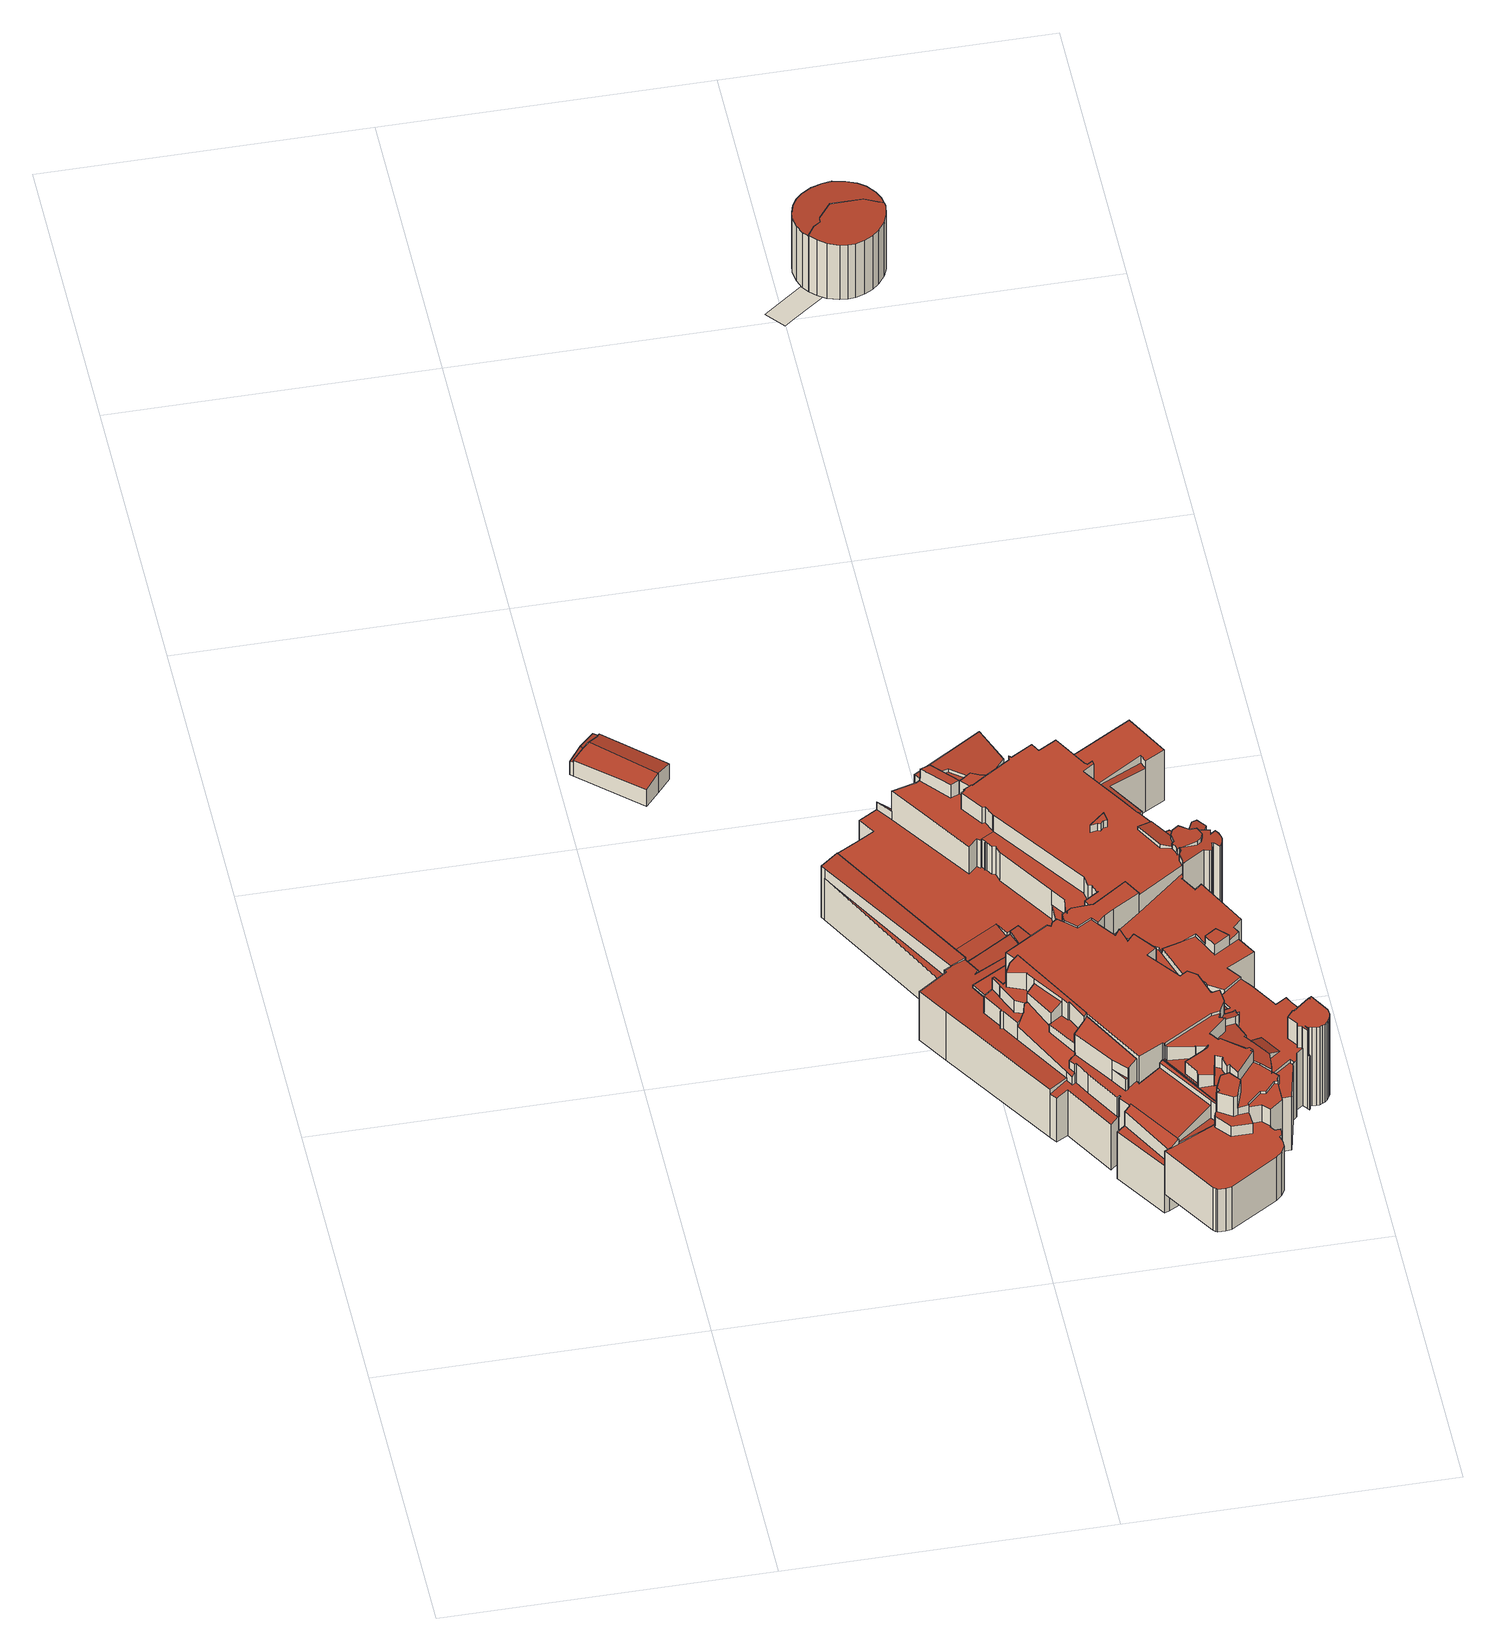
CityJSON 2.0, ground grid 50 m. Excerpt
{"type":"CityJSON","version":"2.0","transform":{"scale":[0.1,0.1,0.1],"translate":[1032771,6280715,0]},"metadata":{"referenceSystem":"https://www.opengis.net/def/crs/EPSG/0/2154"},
"CityObjects":{
"building1":{"type":"Building","attributes":{"altitude_sol":5.6,"altitude_sol_fixed":5.36,"code_commune_insee":"06004","code_departement_insee":"06","code_iris":"060040103","fictive_geom_cstr":false,"hauteur":3.8,"rf_force_lod11":false,"rf_h_ground":6.91,"rf_h_ground_":6.91,"rf_h_roof_50p":10.46,"rf_h_roof_70p":10.64,"rf_h_roof_max":10.98,"rf_h_roof_min":9.58,"rf_is_glass_roof_":false,"rf_nodata_frac_":0,"rf_nodata_r_":0.351,"rf_pc_select":"PREFERRED_AND_LATEST","rf_pc_year":2023,"rf_pt_density_":24.55,"rf_reconstruction_time":46,"rf_rmse_lod12":0.314,"rf_rmse_lod13":0.314,"rf_rmse_lod22":0.0597,"rf_roof_n_planes":4,"rf_roof_type":"slanted","rf_status":"reconstruction_succeeded","rf_volume_lod12":309.24,"rf_volume_lod13":309.24,"rf_volume_lod22":294.05,"s_geom_cstr":84},"children":["building1-1"]},
"building1-1":{"type":"BuildingPart","parents":["building1"],"geometry":[{"type":"Solid","lod":"2.2","boundaries":[[[[0,1,2,3,4,5,6,7,8]],[[9,8,7,10]],[[11,2,1,12,13]],[[14,0,8,9]],[[15,3,2,11]],[[16,5,4,17]],[[17,4,3,15]],[[10,7,6,18]],[[19,20,18,21]],[[21,18,6,5,16]],[[22,23,24,25]],[[25,24,20,19]],[[13,12,23,22]],[[12,1,0,14]],[[18,20,9,10]],[[17,25,19,21,16]],[[13,22,25,17,15,11]],[[12,14,9,20,24,23]]]],"semantics":{"surfaces":[{"type":"GroundSurface"},{"type":"WallSurface","on_footprint_edge":true},{"type":"WallSurface","on_footprint_edge":false},{"type":"RoofSurface","rf_azimuth":286.82,"rf_h_roof_50p":10.03,"rf_h_roof_70p":10.23,"rf_h_roof_max":10.64,"rf_h_roof_min":9.57,"rf_slope":24.84},{"type":"RoofSurface","rf_azimuth":224.47,"rf_h_roof_50p":10.5,"rf_h_roof_70p":10.69,"rf_h_roof_max":10.9,"rf_h_roof_min":10.16,"rf_slope":10.88},{"type":"RoofSurface","rf_azimuth":43.34,"rf_h_roof_50p":10.38,"rf_h_roof_70p":10.55,"rf_h_roof_max":10.9,"rf_h_roof_min":9.91,"rf_slope":14.8},{"type":"RoofSurface","rf_azimuth":353.33,"rf_h_roof_50p":9.95,"rf_h_roof_70p":10.06,"rf_h_roof_max":10.84,"rf_h_roof_min":9.63,"rf_slope":12.89}],"values":[[0,1,1,1,1,1,1,1,2,1,2,2,2,1,3,4,5,6]]}}]},
"building2":{"type":"Building","attributes":{"altitude_sol":1.7,"altitude_sol_fixed":6.87,"code_commune_insee":"06004","code_departement_insee":"06","code_iris":"060040103","fictive_geom_cstr":false,"hauteur":20.6,"rf_force_lod11":false,"rf_h_ground":1.49,"rf_h_ground_":1.49,"rf_h_roof_50p":12.08,"rf_h_roof_70p":15.23,"rf_h_roof_max":21.44,"rf_h_roof_min":8.23,"rf_is_glass_roof_":false,"rf_nodata_frac_":0.0938,"rf_nodata_r_":1.99,"rf_pc_select":"_HIGHEST_YET_INSUFFICIENT_COVERAGE","rf_pc_year":2023,"rf_pt_density_":25.15,"rf_reconstruction_time":428,"rf_rmse_lod12":3.32,"rf_rmse_lod13":0.922,"rf_rmse_lod22":0.328,"rf_roof_n_planes":26,"rf_roof_type":"slanted","rf_status":"reconstruction_succeeded","rf_volume_lod12":7355.57,"rf_volume_lod13":6685.01,"rf_volume_lod22":6455.85,"s_geom_cstr":531},"children":["building2-1"]},
"building2-1":{"type":"BuildingPart","parents":["building2"],"geometry":[{"type":"Solid","lod":"2.2","boundaries":[[[[26,27,28,29,30,31,32,33,34,35,36,37,38,39,40,41,42,43,44,45,46,47,48,49,50,51,52,53,54,55,56,57,58,59,60,61,62]],[[63,33,32,64]],[[65,49,48,66]],[[67,43,42,68]],[[69,38,37,70]],[[71,72,73,74,75,76]],[[77,78,79,80,81]],[[82,83,55,54,84]],[[85,58,57,86,87]],[[87,86,88,89]],[[90,27,26,91]],[[92,28,27,90]],[[93,94,95,96]],[[91,26,62,97]],[[98,92,97,99]],[[100,101,102,88]],[[103,104,101,100]],[[105,106,60,59,107]],[[108,52,51,109]],[[110,108,111,112]],[[113,114,115,116]],[[64,32,31,115]],[[117,29,28,92,98]],[[109,51,50,118,119]],[[120,121,79,78]],[[122,123,124,125]],[[126,39,38,69]],[[127,128,94,93]],[[107,59,58,85]],[[129,130,40,39,126]],[[131,132,130,129]],[[66,48,47,133]],[[134,46,45,135]],[[135,45,44,136]],[[137,138,139,136,140]],[[141,41,40,130]],[[140,136,44,43,67]],[[142,143,144,145]],[[146,147,143,142]],[[89,88,102,106,105]],[[104,61,60,106]],[[148,149,150,151]],[[149,152,153,154]],[[86,57,56,155]],[[99,97,62,61,104,103]],[[156,131,138,137]],[[157,158,84,159]],[[160,161,162,163]],[[125,124,164,161,160]],[[165,166,164,124]],[[167,168,169,166,165]],[[170,134,147,146]],[[133,47,46,134,170]],[[171,172,173]],[[172,30,29,117]],[[123,174,175,168,167]],[[176,177,178,179]],[[166,169,177,176]],[[154,153,180,181]],[[182,183,184,185]],[[151,150,183,182]],[[186,187,174,123,122]],[[68,42,41,141,188]],[[188,141,132,131,156]],[[145,144,139,138]],[[121,36,35,189]],[[158,190,179,191]],[[191,179,178,72,71]],[[81,80,192,193]],[[194,195,193,196]],[[196,193,192,197,198]],[[75,74,199,200]],[[198,197,128,127]],[[201,202,78,77]],[[163,162,190,158,157]],[[112,111,203,204]],[[204,203,187,186]],[[96,95,114,113]],[[200,199,205,206]],[[76,75,206,207]],[[70,37,36,121,120]],[[208,209,195,194]],[[73,72,210]],[[209,208,210]],[[116,115,31,30,172,171]],[[207,206,205,211,212]],[[212,211,83,82]],[[155,56,55,83]],[[213,53,52,108,110]],[[118,50,49,65]],[[119,118,152,149,148]],[[214,215,216]],[[217,201,216]],[[181,180,218,219]],[[219,218,220,221]],[[221,220,202,201,217]],[[185,184,222,223,224]],[[223,222,215,214]],[[168,175,225,226]],[[224,223,225]],[[189,35,34,227]],[[227,34,33,63]],[[159,84,54,53,213]],[[97,92,90,91]],[[89,105,107,85,87]],[[104,106,102,101]],[[172,117,98,99,103,100,173]],[[123,167,165,124]],[[188,156,137,140,67,68]],[[132,141,130]],[[139,144,143,147,134,135,136]],[[190,162,161,164,166,176,179]],[[206,75,200]],[[212,82,84,158,191,71,76,207]],[[155,83,211,205,199,74,73,210,208,194,196,198,127,93,96,113,116,171,173,100,88,86]],[[202,220,218,180,153,152,118,65,66,133,170,146,142,145,138,131,129,126,69,70,120,78]],[[215,222,184,183,150,149,154,181,219,221,217,216]],[[224,225,175,174,187,203,111,108,109,119,148,151,182,185]],[[226,225,223,214,216,201,77,81,193,195,209,210,72,178,177,169,168]],[[227,63,64,115,114,95,94,128,197,192,80,79,121,189]],[[159,213,110,112,204,186,122,125,160,163,157]]]],"semantics":{"surfaces":[{"type":"GroundSurface"},{"type":"WallSurface","on_footprint_edge":true},{"type":"WallSurface","on_footprint_edge":false},{"type":"RoofSurface","rf_azimuth":239.12,"rf_h_roof_50p":11.13,"rf_h_roof_70p":11.21,"rf_h_roof_max":14.24,"rf_h_roof_min":10.92,"rf_slope":14.43},{"type":"RoofSurface","rf_azimuth":238.29,"rf_h_roof_50p":17.49,"rf_h_roof_70p":17.55,"rf_h_roof_max":17.66,"rf_h_roof_min":17.33,"rf_slope":21.58},{"type":"RoofSurface","rf_azimuth":347.17,"rf_h_roof_50p":14.02,"rf_h_roof_70p":15.18,"rf_h_roof_max":17.51,"rf_h_roof_min":13.94,"rf_slope":2.6},{"type":"RoofSurface","rf_azimuth":237.57,"rf_h_roof_50p":14.5,"rf_h_roof_70p":14.74,"rf_h_roof_max":15.12,"rf_h_roof_min":13.71,"rf_slope":33.93},{"type":"RoofSurface","rf_azimuth":240.07,"rf_h_roof_50p":19.8,"rf_h_roof_70p":19.97,"rf_h_roof_max":21.01,"rf_h_roof_min":19.29,"rf_slope":22.12},{"type":"RoofSurface","rf_azimuth":236.81,"rf_h_roof_50p":11.96,"rf_h_roof_70p":12.04,"rf_h_roof_max":12.24,"rf_h_roof_min":11.73,"rf_slope":6.78},{"type":"RoofSurface","rf_azimuth":214.71,"rf_h_roof_50p":9.49,"rf_h_roof_70p":11.77,"rf_h_roof_max":11.86,"rf_h_roof_min":8.77,"rf_slope":5.55},{"type":"RoofSurface","rf_azimuth":299.73,"rf_h_roof_50p":11.48,"rf_h_roof_70p":11.54,"rf_h_roof_max":12.12,"rf_h_roof_min":11.26,"rf_slope":3.76},{"type":"RoofSurface","rf_azimuth":235.38,"rf_h_roof_50p":17.45,"rf_h_roof_70p":17.47,"rf_h_roof_max":21.02,"rf_h_roof_min":17.41,"rf_slope":1.67},{"type":"RoofSurface","rf_azimuth":235.37,"rf_h_roof_50p":17.41,"rf_h_roof_70p":19.36,"rf_h_roof_max":19.49,"rf_h_roof_min":17.4,"rf_slope":1.67},{"type":"RoofSurface","rf_azimuth":237.19,"rf_h_roof_50p":19.78,"rf_h_roof_70p":20.02,"rf_h_roof_max":20.87,"rf_h_roof_min":19.14,"rf_slope":22.76},{"type":"RoofSurface","rf_azimuth":237.81,"rf_h_roof_50p":15.55,"rf_h_roof_70p":15.93,"rf_h_roof_max":19.96,"rf_h_roof_min":14.82,"rf_slope":11.66},{"type":"RoofSurface","rf_azimuth":234.73,"rf_h_roof_50p":11.43,"rf_h_roof_70p":11.58,"rf_h_roof_max":15.25,"rf_h_roof_min":11.25,"rf_slope":2.6},{"type":"RoofSurface","rf_azimuth":237.81,"rf_h_roof_50p":15.01,"rf_h_roof_70p":15.11,"rf_h_roof_max":17.45,"rf_h_roof_min":14.82,"rf_slope":11.66},{"type":"RoofSurface","rf_azimuth":235.38,"rf_h_roof_50p":17.46,"rf_h_roof_70p":17.47,"rf_h_roof_max":20.98,"rf_h_roof_min":17.42,"rf_slope":1.67},{"type":"RoofSurface","rf_azimuth":234.57,"rf_h_roof_50p":15.05,"rf_h_roof_70p":15.99,"rf_h_roof_max":19.44,"rf_h_roof_min":12.59,"rf_slope":60.75},{"type":"RoofSurface","rf_azimuth":235.8,"rf_h_roof_50p":10.84,"rf_h_roof_70p":10.94,"rf_h_roof_max":14.95,"rf_h_roof_min":10.35,"rf_slope":11.85},{"type":"RoofSurface","rf_azimuth":237.18,"rf_h_roof_50p":21.08,"rf_h_roof_70p":21.19,"rf_h_roof_max":21.5,"rf_h_roof_min":20.52,"rf_slope":21.55}],"values":[[0,1,1,1,1,2,2,1,1,2,1,1,2,1,2,2,2,1,1,2,2,1,1,1,2,2,1,2,1,1,2,1,1,1,2,1,1,2,2,2,1,2,2,1,1,2,2,2,2,2,2,2,1,2,1,2,2,2,2,2,2,2,1,2,2,1,2,2,2,2,2,2,2,2,2,2,2,2,2,2,1,2,2,2,1,2,2,1,1,1,2,2,2,2,2,2,2,2,2,2,1,1,1,3,4,5,6,7,8,9,10,11,12,13,14,15,16,17,18,19,20]]}}]},
"building3":{"type":"Building","attributes":{"altitude_sol":2.4,"altitude_sol_fixed":8.88,"code_commune_insee":"06004","code_departement_insee":"06","code_iris":"060040103","fictive_geom_cstr":false,"hauteur":15,"rf_force_lod11":false,"rf_h_ground":5.4,"rf_h_ground_":5.4,"rf_h_roof_50p":18.12,"rf_h_roof_70p":21,"rf_h_roof_max":23.14,"rf_h_roof_min":11.31,"rf_is_glass_roof_":false,"rf_nodata_frac_":0.104,"rf_nodata_r_":4.03,"rf_pc_select":"_HIGHEST_YET_INSUFFICIENT_COVERAGE","rf_pc_year":2023,"rf_pt_density_":24.42,"rf_reconstruction_time":1909,"rf_rmse_lod12":4.82,"rf_rmse_lod13":1.01,"rf_rmse_lod22":0.241,"rf_roof_n_planes":109,"rf_roof_type":"slanted","rf_status":"reconstruction_succeeded","rf_volume_lod12":41442.85,"rf_volume_lod13":33559.88,"rf_volume_lod22":32642.73,"s_geom_cstr":2740},"children":["building3-1"]},
"building3-1":{"type":"BuildingPart","parents":["building3"],"geometry":[{"type":"Solid","lod":"2.2","boundaries":[[[[228,229,230,231,232,233,234,235,236,237,238,239,240,241,242,243,244,245,246,247,248,249,250,251,252,253,254,255,256,257,258,259,260,261,262,263,264,265,266,267,268,269,270,271,272,273,274,275,276,277,278,279,280,281,282,283,284,285,286,287,288,289,290,291,292,293,294,295,296,297,298,299,300,301,302,303,304,305,306,307,308,309,310,311,312,313,314,315,316,317,318,319,320,321,322,323,324,325,326,327,328,329,330,331,332,333,334,335,336,337,338,339,340,341,342,343]],[[344,338,337,345]],[[346,328,327,347]],[[348,319,318,349]],[[349,318,317,350]],[[351,316,315,352]],[[350,317,316,351]],[[352,315,314,353]],[[354,313,312,355]],[[353,314,313,354]],[[356,321,320,357,358]],[[358,357,359,360,361]],[[355,312,311,362]],[[363,364,365,366,367]],[[368,303,302,369,370]],[[369,302,301,371]],[[372,289,288,373]],[[374,290,289,372]],[[373,288,287,375]],[[375,287,286,376]],[[376,286,285,377]],[[377,285,284,378]],[[378,284,283,379]],[[379,283,282,380]],[[380,282,281,381]],[[381,281,280,382]],[[383,279,278,384]],[[385,386,387,388]],[[389,390,391,392]],[[393,270,269,394]],[[384,278,277,395,396]],[[397,276,275,398]],[[398,275,274,399]],[[399,274,273,400]],[[401,402,403,404]],[[405,267,266,406]],[[407,408,409,410]],[[406,266,265,411]],[[412,250,249,413]],[[414,252,251,415]],[[416,417,263,262,418]],[[418,262,261,419]],[[382,280,279,383]],[[420,256,255,421]],[[422,253,252,414]],[[423,257,256,420]],[[415,251,250,412,424]],[[424,412,425,426]],[[421,255,254,427]],[[428,258,257,423]],[[429,259,258,428]],[[427,254,253,422]],[[430,431,432,433,434]],[[434,433,435,436]],[[437,248,247,438,439]],[[439,438,440,441]],[[442,264,263,417]],[[443,444,445,417,416]],[[446,447,448,449,450]],[[451,413,249,248,437]],[[452,453,240,239,454]],[[454,239,238,455]],[[449,448,456,457]],[[457,456,458,459]],[[455,238,237,460]],[[461,462,463,464,465]],[[466,467,462,461]],[[464,463,468]],[[467,469,468]],[[470,342,341,471]],[[472,343,342,470,473]],[[474,475,231,230,476]],[[477,339,338,344]],[[471,341,340,478]],[[478,340,339,477]],[[473,470,479,480]],[[481,482,483,484]],[[485,486,487,488]],[[489,490,486,485]],[[491,326,325,492,493]],[[347,327,326,491]],[[494,495,496,497,498]],[[499,500,495,494]],[[501,502,503,504]],[[438,247,246,505]],[[411,265,264,442]],[[506,507,331,330,508]],[[508,330,329,509]],[[510,332,331,507]],[[511,512,513,514]],[[515,516,517,518]],[[519,520,521,522]],[[522,521,523,524]],[[345,337,336,525]],[[526,527,528]],[[527,526,335,334,529]],[[530,531,532,533,534]],[[505,246,245,535]],[[536,537,538,539]],[[540,541,542]],[[537,543,542]],[[544,545,546,547]],[[547,546,548,549]],[[550,499,551,552]],[[541,243,242,553]],[[554,555,556,557]],[[558,557,556,559,560]],[[529,334,333,561]],[[562,563,543,537,536]],[[553,242,241,564]],[[361,360,364,363]],[[565,566,567,568]],[[569,570,571,572]],[[573,574,575,576]],[[577,578,579,580]],[[580,579,581,582]],[[583,577,584,585]],[[400,273,272,584]],[[585,584,272,271,586]],[[587,588,589,590,591]],[[450,449,592,593]],[[594,595,596,597]],[[598,599,600,601]],[[366,365,602,603,604]],[[605,228,343,472]],[[535,245,244,606]],[[607,608,453,452]],[[564,241,240,453]],[[525,336,335,526]],[[609,610,608,607]],[[611,509,329,328,346]],[[612,613,509,611]],[[613,614,507,506]],[[615,616,500,499,550]],[[617,618,619,620]],[[621,622,623,624,625]],[[625,624,626,627]],[[628,629,630,631]],[[632,633,634,635]],[[518,517,636,614,613,612]],[[637,638,633,632]],[[392,391,639,640]],[[640,639,641,642,643]],[[644,645,646,647]],[[436,435,648,616,615]],[[441,440,648,435]],[[426,425,649,650]],[[650,649,651,652,653]],[[654,655,656,657]],[[367,366,658,659]],[[660,307,306,661]],[[603,602,662,663,664]],[[604,603,665,666]],[[667,668,669,670]],[[668,671,672,673]],[[666,665,674,675]],[[568,567,662,602]],[[676,677,678,679,680]],[[404,403,681,682,683]],[[684,685,686,687]],[[687,686,688,689]],[[690,691,692,693]],[[675,674,691,690]],[[694,695,304,303,368]],[[664,663,695,694]],[[696,697,698,699,700,701]],[[702,703,698,697]],[[635,634,703,702]],[[682,681,697,696]],[[704,705,402,401]],[[706,707,705,704]],[[708,709,710,711]],[[712,711,710,713,714]],[[715,233,232,716]],[[717,234,233,715,718]],[[357,320,319,348]],[[719,720,721,722]],[[723,724,623,622]],[[725,726,622,621]],[[593,592,726,725]],[[727,728,729,730]],[[730,729,731,732]],[[388,387,733,734]],[[734,733,735,736]],[[737,738,739,740]],[[396,395,738,737]],[[395,277,276,397]],[[740,739,386,385]],[[741,309,308,742]],[[743,310,309,741]],[[362,311,310,743]],[[742,308,307,660]],[[586,271,270,393]],[[744,268,267,405]],[[745,394,269,268,744]],[[680,679,746,747,748]],[[749,750,751,752]],[[752,751,753,754]],[[484,483,755,756]],[[390,757,758,759]],[[493,492,757,390,389]],[[760,761,599,598]],[[762,763,764,765,766]],[[767,768,769,770]],[[770,769,771,772]],[[700,699,636,517]],[[773,774,444,443]],[[504,503,775,776]],[[777,778,709,708]],[[779,780,781,778,777]],[[782,783,555,554]],[[784,785,783,782]],[[786,787,788,789]],[[790,791,711,712]],[[792,793,791,790]],[[794,795,796,797]],[[798,799,689,800]],[[801,460,237,236,802]],[[797,796,803]],[[756,755,490,489]],[[631,630,804,805]],[[805,804,408,407]],[[806,807,808,809]],[[810,784,811,812]],[[813,814,815,816]],[[465,464,817,818]],[[819,820,574,573]],[[498,497,820,819]],[[552,551,821,822]],[[823,824,595,594]],[[597,596,578,577,583]],[[582,581,825,826]],[[606,244,243,541,540]],[[827,828,829,685,684]],[[693,692,828,827]],[[370,369,829,828]],[[830,831,832,833]],[[534,533,824,823]],[[833,832,469,467,466]],[[476,230,229,834,835]],[[673,672,836,837]],[[838,839,837,840]],[[736,735,841,842]],[[843,294,293,844]],[[371,301,300,845]],[[846,847,848,849]],[[850,851,847,846]],[[852,850,853,854]],[[849,848,638,637]],[[855,480,479,482,481]],[[488,487,750,749]],[[856,857,720,719]],[[858,859,857,856,860]],[[716,232,231,475]],[[861,862,475,474]],[[863,576,575,864,865]],[[865,864,655,654]],[[822,821,576,863]],[[657,656,866,867]],[[868,869,774,773]],[[870,871,872]],[[867,873,872]],[[873,867,866,869,868]],[[874,875,480,855]],[[492,325,324,876]],[[661,306,305,877]],[[877,305,304,695]],[[878,845,300,299,879]],[[766,765,880,881]],[[882,883,884,885]],[[886,887,883,882]],[[881,880,888,889]],[[889,888,887,886]],[[754,753,890,891]],[[892,844,293,292,893]],[[891,890,851,850,852]],[[893,292,291,894]],[[683,682,793,792]],[[722,721,862,861]],[[795,895,896,897]],[[747,746,394,745]],[[898,899,678,677]],[[900,901,677,676]],[[646,645,902]],[[903,904,845,878]],[[879,299,298,905]],[[906,296,295,907]],[[907,295,294,843]],[[894,291,290,374]],[[908,909,876,910]],[[670,669,909,908]],[[910,876,324,323,911,912]],[[913,914,915]],[[914,913,916]],[[840,837,836,916]],[[885,884,917,918]],[[919,920,814,813]],[[920,921,799,798]],[[918,917,921,920,919]],[[922,923,570,569]],[[459,458,923,922]],[[924,925,610,609,926]],[[539,538,925,924]],[[800,689,688,895,795,794]],[[816,815,807,806]],[[897,896,904,903]],[[927,928,297,296,906,929]],[[929,906,844,892]],[[930,931,932,933]],[[905,298,297,928]],[[934,935,936,512,511]],[[778,781,937]],[[512,936,937]],[[549,548,938,939,940]],[[789,788,940,941]],[[514,513,532,531]],[[531,530,942]],[[899,898,942]],[[776,775,520,519]],[[943,944,945,946]],[[732,731,947,948]],[[948,947,949,950]],[[645,644,951,952]],[[952,951,953,954]],[[955,956,957,728,727]],[[954,953,957,956]],[[620,619,566,565]],[[561,333,332,510]],[[360,359,618,617]],[[911,323,322,958]],[[912,911,763,762]],[[601,600,958,959]],[[959,958,322,321,356]],[[599,960,961]],[[961,960,962,963]],[[963,962,764,763]],[[964,235,234,717]],[[802,236,235,964]],[[718,715,447,446]],[[926,609,965,966]],[[966,965,967,968]],[[969,970,787,786]],[[970,971,445,444]],[[968,967,460,801]],[[871,870,972,973]],[[652,651,413,451]],[[973,972,974,975]],[[560,559,707,706]],[[941,940,939,557,558]],[[976,977,780,779]],[[978,979,980,981]],[[981,980,545,544]],[[653,652,432,431]],[[975,974,431,430]],[[419,261,260,982]],[[982,260,259,429]],[[714,713,935,934,983]],[[983,934,971,970,969]],[[410,409,979,978]],[[812,811,938,548]],[[984,826,825,831,830]],[[985,986,826,984]],[[641,987,956,955]],[[988,989,977,976]],[[834,229,228,605]],[[835,834,990,991,992]],[[991,990,875,874]],[[860,856,588,587]],[[992,991,589,588]],[[858,859,724,723]],[[627,626,993,994]],[[994,993,629,628]],[[772,771,995,996]],[[996,995,997,998]],[[998,997,999,1000]],[[748,747,901,900]],[[950,949,944,943]],[[1000,999,987,641,639]],[[643,642,946,1001]],[[1001,946,945,1002,1003]],[[1003,1002,986,985]],[[659,658,761,760]],[[572,571,859,858]],[[591,590,859,858]],[[915,1004,671,668,667]],[[1005,1006,502,501]],[[524,523,1006,1005]],[[809,808,768,767]],[[759,758,839,838]],[[1007,1008,563,562]],[[1009,1010,1008,1007]],[[497,496,1010,1009]],[[818,817,989,988]],[[842,841,931,930]],[[933,932,928,927]],[[701,700,516,515]],[[1011,1012,785,784,810]],[[854,853,1012,1011]],[[467,468,463,462]],[[613,506,508,509]],[[370,828,692,691,674,665,603,664,694,368]],[[576,821,551,499,494,498,819,573]],[[360,617,620,565,568,602,365,364]],[[646,902,797,803,647]],[[925,538,537,542,541,553,564,453,608,610]],[[904,896,895,688,686,685,829,369,371,845]],[[844,906,907,843]],[[899,942,530,534,823,594,597,583,585,586,393,394,746,679,678]],[[345,528,527,529,561,510,507,614,636,699,698,703,634,633,638,848,847,851,890,753,751,750,487,486,490,755,483,482,479,470,471,478,477,344]],[[618,359,357,348,349,350,351,352,353,354,355,362,743,741,742,660,661,877,695,663,662,567,566,619]],[[671,1004,915,914,916,836,672]],[[761,658,366,604,666,675,690,693,827,684,687,689,799,921,917,884,883,887,888,880,765,764,962,960,599]],[[963,763,911,958,600,599,961]],[[528,345,525,526]],[[460,967,965,609,607,452,454,455]],[[413,651,649,425,412]],[[935,713,710,709,778,937,936]],[[432,652,451,437,439,441,435,433]],[[975,430,434,436,615,550,552,822,863,865,654,657,867,872,871,973]],[[982,429,428,423,420,421,427,422,414,415,424,426,650,653,431,974,972,870,872,873,868,773,443,416,418,419]],[[748,900,676,680]],[[983,969,786,789,941,558,560,706,704,401,404,683,792,790,712,714]],[[854,1011,810,812,548,546,545,980,979,409,408,1013,489,485,488,749,752,754,891,852]],[[938,811,784,782,554,557,939]],[[946,642,641,955,727,730,732,948,950,943]],[[875,990,834,605,472,473,480]],[[992,588,856,719,722,861,474,476,835]],[[1010,496,495,500,616,648,440,438,505,535,606,540,542,543,563,1008]],[[859,571,570,923,458,456,448,447,715,716,475,862,721,720,857]],[[859,590,589,991,874,855,481,484,756,489,1013,408,804,630,629,993,626,624,623,724]],[[901,747,745,744,405,406,411,442,417,445,971,934,511,514,531,942,898,677]],[[516,700,517]],[[928,932,931,841,735,733,387,386,739,738,395,397,398,399,400,584,577,580,582,826,986,1002,945,944,949,947,731,729,728,957,953,951,644,647,803,796,795,897,903,878,879,905]],[[659,760,598,601,959,356,358,361,363,367]],[[572,858,723,622,726,592,449,457,459,922,569]],[[591,858,860,587]],[[759,838,840,916,913,915,667,670,908,910,912,762,766,881,889,886,882,885,918,919,813,816,806,809,767,770,772,996,998,1000,639,391,390]],[[524,1005,501,504,776,519,522]],[[768,808,807,815,814,920,798,800,794,797,902,645,952,954,956,987,999,997,995,771,769]],[[839,758,757,492,876,909,669,668,673,837]],[[497,1009,1007,562,536,539,924,926,966,968,801,802,964,717,718,446,450,593,725,621,625,627,994,628,631,805,407,410,978,981,544,547,549,940,788,787,970,444,774,869,866,656,655,864,575,574,820],[1006,523,521,520,775,503,502]],[[989,817,464,468,469,832,831,825,581,579,578,596,595,824,533,532,513,512,937,781,780,977]],[[933,927,929,892,893,894,374,372,373,375,376,377,378,379,380,381,382,383,384,396,737,740,385,388,734,736,842,930]],[[701,515,518,612,611,346,347,491,493,389,392,640,643,1001,1003,985,984,830,833,466,461,465,818,988,976,779,777,708,711,791,793,682,696]],[[1012,853,850,846,849,637,632,635,702,697,681,403,402,705,707,559,556,555,783,785]]]],"semantics":{"surfaces":[{"type":"GroundSurface"},{"type":"WallSurface","on_footprint_edge":true},{"type":"WallSurface","on_footprint_edge":false},{"type":"RoofSurface","rf_azimuth":327.8,"rf_h_roof_50p":18.53,"rf_h_roof_70p":21.05,"rf_h_roof_max":21.05,"rf_h_roof_min":16.42,"rf_slope":31.46},{"type":"RoofSurface","rf_azimuth":295.4,"rf_h_roof_50p":15.01,"rf_h_roof_70p":15.02,"rf_h_roof_max":21.02,"rf_h_roof_min":15,"rf_slope":0.55},{"type":"RoofSurface","rf_azimuth":145.49,"rf_h_roof_50p":17.48,"rf_h_roof_70p":17.5,"rf_h_roof_max":17.94,"rf_h_roof_min":17.4,"rf_slope":2.17},{"type":"RoofSurface","rf_azimuth":57.44,"rf_h_roof_50p":21.48,"rf_h_roof_70p":21.59,"rf_h_roof_max":22.14,"rf_h_roof_min":21.13,"rf_slope":11.27},{"type":"RoofSurface","rf_azimuth":182.66,"rf_h_roof_50p":16.34,"rf_h_roof_70p":16.36,"rf_h_roof_max":20.34,"rf_h_roof_min":16.2,"rf_slope":8.13},{"type":"RoofSurface","rf_azimuth":56.84,"rf_h_roof_50p":17.28,"rf_h_roof_70p":17.51,"rf_h_roof_max":17.97,"rf_h_roof_min":16.77,"rf_slope":27.93},{"type":"RoofSurface","rf_azimuth":61.15,"rf_h_roof_50p":15.3,"rf_h_roof_70p":15.46,"rf_h_roof_max":21.06,"rf_h_roof_min":14.11,"rf_slope":7.63},{"type":"RoofSurface","rf_azimuth":98.8,"rf_h_roof_50p":16.21,"rf_h_roof_70p":16.24,"rf_h_roof_max":18.2,"rf_h_roof_min":16.16,"rf_slope":2.16},{"type":"RoofSurface","rf_azimuth":98.8,"rf_h_roof_50p":16.07,"rf_h_roof_70p":16.08,"rf_h_roof_max":16.08,"rf_h_roof_min":16.07,"rf_slope":2.16},{"type":"RoofSurface","rf_azimuth":61.54,"rf_h_roof_50p":17.09,"rf_h_roof_70p":17.15,"rf_h_roof_max":19.01,"rf_h_roof_min":16.79,"rf_slope":2.39},{"type":"RoofSurface","rf_azimuth":264.82,"rf_h_roof_50p":12.07,"rf_h_roof_70p":12.08,"rf_h_roof_max":21.03,"rf_h_roof_min":12.06,"rf_slope":0.0464},{"type":"RoofSurface","rf_azimuth":240.94,"rf_h_roof_50p":14.06,"rf_h_roof_70p":14.08,"rf_h_roof_max":17.44,"rf_h_roof_min":14.01,"rf_slope":0.441},{"type":"RoofSurface","rf_azimuth":237.02,"rf_h_roof_50p":19.56,"rf_h_roof_70p":19.56,"rf_h_roof_max":20.38,"rf_h_roof_min":18.22,"rf_slope":62.74},{"type":"RoofSurface","rf_azimuth":257.67,"rf_h_roof_50p":17.92,"rf_h_roof_70p":17.94,"rf_h_roof_max":20.42,"rf_h_roof_min":17.86,"rf_slope":0.651},{"type":"RoofSurface","rf_azimuth":230.5,"rf_h_roof_50p":17.76,"rf_h_roof_70p":17.84,"rf_h_roof_max":20.43,"rf_h_roof_min":17.51,"rf_slope":10.94},{"type":"RoofSurface","rf_azimuth":149.5,"rf_h_roof_50p":11.78,"rf_h_roof_70p":11.95,"rf_h_roof_max":12.18,"rf_h_roof_min":11.35,"rf_slope":17.9},{"type":"RoofSurface","rf_azimuth":141.68,"rf_h_roof_50p":15.72,"rf_h_roof_70p":15.77,"rf_h_roof_max":21.05,"rf_h_roof_min":15.56,"rf_slope":1.77},{"type":"RoofSurface","rf_azimuth":264.8,"rf_h_roof_50p":12.1,"rf_h_roof_70p":22.38,"rf_h_roof_max":22.41,"rf_h_roof_min":12.1,"rf_slope":0.0485},{"type":"RoofSurface","rf_azimuth":54.48,"rf_h_roof_50p":17.62,"rf_h_roof_70p":18.45,"rf_h_roof_max":21.37,"rf_h_roof_min":15.52,"rf_slope":47.61},{"type":"RoofSurface","rf_azimuth":25.18,"rf_h_roof_50p":22,"rf_h_roof_70p":22.07,"rf_h_roof_max":22.97,"rf_h_roof_min":21.79,"rf_slope":8.92},{"type":"RoofSurface","rf_azimuth":283.57,"rf_h_roof_50p":22.48,"rf_h_roof_70p":22.71,"rf_h_roof_max":23.16,"rf_h_roof_min":22.03,"rf_slope":13.22},{"type":"RoofSurface","rf_azimuth":144.25,"rf_h_roof_50p":22.31,"rf_h_roof_70p":22.35,"rf_h_roof_max":23.16,"rf_h_roof_min":22.12,"rf_slope":5.38},{"type":"RoofSurface","rf_azimuth":346.15,"rf_h_roof_50p":18.99,"rf_h_roof_70p":18.99,"rf_h_roof_max":19.01,"rf_h_roof_min":18.96,"rf_slope":0.933},{"type":"RoofSurface","rf_azimuth":238,"rf_h_roof_50p":21.37,"rf_h_roof_70p":21.38,"rf_h_roof_max":21.41,"rf_h_roof_min":21.33,"rf_slope":0.411},{"type":"RoofSurface","rf_azimuth":257.67,"rf_h_roof_50p":17.8,"rf_h_roof_70p":17.81,"rf_h_roof_max":21.04,"rf_h_roof_min":17.74,"rf_slope":0.651},{"type":"RoofSurface","rf_azimuth":294.8,"rf_h_roof_50p":16.6,"rf_h_roof_70p":16.68,"rf_h_roof_max":21.04,"rf_h_roof_min":16.49,"rf_slope":4.91},{"type":"RoofSurface","rf_azimuth":340.58,"rf_h_roof_50p":18.71,"rf_h_roof_70p":18.76,"rf_h_roof_max":21.06,"rf_h_roof_min":18.51,"rf_slope":14.84},{"type":"RoofSurface","rf_azimuth":55.25,"rf_h_roof_50p":11.09,"rf_h_roof_70p":12.16,"rf_h_roof_max":18.55,"rf_h_roof_min":8.59,"rf_slope":49.59},{"type":"RoofSurface","rf_azimuth":210.41,"rf_h_roof_50p":18.89,"rf_h_roof_70p":18.99,"rf_h_roof_max":20.55,"rf_h_roof_min":18.55,"rf_slope":3.57},{"type":"RoofSurface","rf_azimuth":312.01,"rf_h_roof_50p":15.55,"rf_h_roof_70p":15.62,"rf_h_roof_max":22.6,"rf_h_roof_min":15.32,"rf_slope":1.99},{"type":"RoofSurface","rf_azimuth":214.94,"rf_h_roof_50p":18.1,"rf_h_roof_70p":18.27,"rf_h_roof_max":21.04,"rf_h_roof_min":17.98,"rf_slope":2.18},{"type":"RoofSurface","rf_azimuth":214.94,"rf_h_roof_50p":17.81,"rf_h_roof_70p":17.87,"rf_h_roof_max":21.03,"rf_h_roof_min":17.63,"rf_slope":2.18},{"type":"RoofSurface","rf_azimuth":221.4,"rf_h_roof_50p":18.06,"rf_h_roof_70p":18.53,"rf_h_roof_max":21.41,"rf_h_roof_min":16.39,"rf_slope":13.74},{"type":"RoofSurface","rf_azimuth":295.39,"rf_h_roof_50p":21.03,"rf_h_roof_70p":21.03,"rf_h_roof_max":21.03,"rf_h_roof_min":21.03,"rf_slope":0.55},{"type":"RoofSurface","rf_azimuth":322.81,"rf_h_roof_50p":16.74,"rf_h_roof_70p":16.78,"rf_h_roof_max":21.08,"rf_h_roof_min":16.63,"rf_slope":0.72},{"type":"RoofSurface","rf_azimuth":145.99,"rf_h_roof_50p":20.36,"rf_h_roof_70p":20.38,"rf_h_roof_max":20.43,"rf_h_roof_min":20.29,"rf_slope":1.73},{"type":"RoofSurface","rf_azimuth":225.2,"rf_h_roof_50p":20.63,"rf_h_roof_70p":20.64,"rf_h_roof_max":21.03,"rf_h_roof_min":20.58,"rf_slope":2.08},{"type":"RoofSurface","rf_azimuth":225.2,"rf_h_roof_50p":20.56,"rf_h_roof_70p":20.56,"rf_h_roof_max":20.59,"rf_h_roof_min":20.52,"rf_slope":2.08},{"type":"RoofSurface","rf_azimuth":147.5,"rf_h_roof_50p":20.29,"rf_h_roof_70p":20.42,"rf_h_roof_max":21.06,"rf_h_roof_min":20.05,"rf_slope":2.53},{"type":"RoofSurface","rf_azimuth":314.62,"rf_h_roof_50p":22.36,"rf_h_roof_70p":22.38,"rf_h_roof_max":22.39,"rf_h_roof_min":22.35,"rf_slope":1.85},{"type":"RoofSurface","rf_azimuth":17.34,"rf_h_roof_50p":17.92,"rf_h_roof_70p":18.02,"rf_h_roof_max":20.49,"rf_h_roof_min":17.52,"rf_slope":4.6},{"type":"RoofSurface","rf_azimuth":247.96,"rf_h_roof_50p":17.94,"rf_h_roof_70p":18,"rf_h_roof_max":20.41,"rf_h_roof_min":17.81,"rf_slope":4},{"type":"RoofSurface","rf_azimuth":263.14,"rf_h_roof_50p":21.05,"rf_h_roof_70p":21.05,"rf_h_roof_max":22.39,"rf_h_roof_min":21.02,"rf_slope":0.0862},{"type":"RoofSurface","rf_azimuth":46.89,"rf_h_roof_50p":16.17,"rf_h_roof_70p":16.2,"rf_h_roof_max":21.06,"rf_h_roof_min":16.05,"rf_slope":1.78},{"type":"RoofSurface","rf_azimuth":263.15,"rf_h_roof_50p":21.07,"rf_h_roof_70p":21.08,"rf_h_roof_max":21.08,"rf_h_roof_min":21.07,"rf_slope":0.0862},{"type":"RoofSurface","rf_azimuth":263.15,"rf_h_roof_50p":21.04,"rf_h_roof_70p":21.04,"rf_h_roof_max":21.35,"rf_h_roof_min":21.02,"rf_slope":0.0862},{"type":"RoofSurface","rf_azimuth":295.4,"rf_h_roof_50p":15.07,"rf_h_roof_70p":15.07,"rf_h_roof_max":21.34,"rf_h_roof_min":15.04,"rf_slope":0.55}],"values":[[0,1,1,1,1,1,1,1,1,1,1,2,1,2,1,1,1,1,1,1,1,1,1,1,1,1,1,2,2,1,1,1,1,1,2,1,2,1,1,1,1,1,1,1,1,1,1,2,1,1,1,1,2,2,1,2,1,2,2,1,1,1,2,2,1,2,2,2,2,1,1,1,1,1,1,2,2,2,2,1,1,2,2,2,1,1,1,1,1,2,2,2,2,1,2,1,2,1,2,2,2,2,2,2,1,2,2,1,2,1,2,2,2,2,2,2,2,1,1,2,2,2,2,2,1,1,2,1,1,2,1,2,2,2,2,2,2,2,2,2,2,2,2,2,2,2,2,2,2,2,1,2,2,2,2,2,2,2,2,2,2,2,2,1,2,2,2,2,2,2,2,2,2,1,1,1,2,2,2,2,2,2,2,2,2,2,1,2,1,1,1,1,1,1,1,2,2,2,2,2,2,2,2,2,2,2,2,2,2,2,2,2,2,2,2,2,2,1,2,2,2,2,2,2,2,2,2,2,2,2,2,2,1,2,2,2,2,2,2,1,2,2,2,1,1,2,2,2,2,2,2,2,2,1,2,2,2,2,2,2,2,2,2,2,1,1,1,1,2,2,2,2,2,2,1,2,1,2,2,2,2,2,2,2,2,1,1,1,1,2,2,1,2,2,2,2,2,2,2,2,2,2,2,2,2,2,1,2,2,1,2,2,2,2,2,2,2,2,2,2,2,2,2,2,2,2,2,1,2,1,2,2,1,2,2,2,1,1,2,2,2,2,2,2,2,2,2,2,2,2,2,2,2,2,1,1,2,2,2,2,2,2,2,2,1,2,2,2,2,2,2,2,2,2,2,2,2,2,2,2,2,2,2,2,2,2,2,2,2,2,2,2,2,2,2,2,2,2,3,4,5,6,7,8,9,10,11,12,13,14,15,16,17,18,19,20,21,22,23,24,25,26,27,28,29,30,31,32,33,34,35,36,37,38,39,40,41,42,43,44,45,46,47,48,49]]}}]},
"building4":{"type":"Building","attributes":{"altitude_sol":21.1,"altitude_sol_fixed":14.32,"code_commune_insee":"06004","code_departement_insee":"06","code_iris":"060040103","fictive_geom_cstr":false,"hauteur":13.8,"rf_force_lod11":false,"rf_h_ground":24.1,"rf_h_ground_":24.1,"rf_h_roof_50p":35,"rf_h_roof_70p":35.21,"rf_h_roof_max":35.55,"rf_h_roof_min":34.32,"rf_is_glass_roof_":false,"rf_nodata_frac_":0.00364,"rf_nodata_r_":0.421,"rf_pc_select":"PREFERRED_AND_LATEST","rf_pc_year":2023,"rf_pt_density_":26.06,"rf_reconstruction_time":72,"rf_rmse_lod12":0.339,"rf_rmse_lod13":0.339,"rf_rmse_lod22":0.159,"rf_roof_n_planes":4,"rf_roof_type":"multiple horizontal","rf_status":"reconstruction_succeeded","rf_volume_lod12":1590.42,"rf_volume_lod13":1590.42,"rf_volume_lod22":1563.84,"s_geom_cstr":143},"children":["building4-1"]},
"building4-1":{"type":"BuildingPart","parents":["building4"],"geometry":[{"type":"Solid","lod":"2.2","boundaries":[[[[1014,1015,1016,1017,1018,1019,1020,1021,1022,1023,1024,1025,1026,1027,1028,1029,1030,1031,1032,1033,1034,1035,1036,1037,1038,1039,1040,1041,1042,1043]],[[1044,1045,1046,1047]],[[1048,1020,1019,1049]],[[1050,1034,1033,1051]],[[1052,1022,1021,1053]],[[1054,1023,1022,1052]],[[1053,1021,1020,1048]],[[1055,1018,1017,1056]],[[1049,1019,1018,1055]],[[1057,1038,1037,1058]],[[1059,1043,1042,1060]],[[1056,1017,1016,1061]],[[1062,1039,1038,1057]],[[1047,1046,1063,1064]],[[1065,1014,1043,1059]],[[1066,1040,1039,1062]],[[1067,1068,1045,1044]],[[1060,1042,1041,1069]],[[1069,1041,1040,1066]],[[1058,1037,1036,1070]],[[1070,1036,1035,1071]],[[1071,1035,1034,1050]],[[1072,1032,1031,1073]],[[1051,1033,1032,1072]],[[1074,1028,1027,1075]],[[1076,1030,1029,1077]],[[1077,1029,1028,1074]],[[1073,1031,1030,1076]],[[1075,1027,1026,1078]],[[1079,1024,1023,1054]],[[1078,1026,1025,1080]],[[1080,1025,1024,1079]],[[1068,1067,1081]],[[1082,1083,1084,1085]],[[1061,1016,1015,1084]],[[1085,1084,1015,1014,1065]],[[1064,1063,1083,1082]],[[1083,1063,1046,1045,1068,1081,1072,1073,1076,1077,1074,1075,1078,1080,1079,1054,1052,1053,1048,1049,1055,1056,1061,1084]],[[1064,1082,1085,1065,1059,1060,1069,1066,1062,1057,1058,1070,1071,1050,1051,1072,1081,1067,1044,1047]]]],"semantics":{"surfaces":[{"type":"GroundSurface"},{"type":"WallSurface","on_footprint_edge":false},{"type":"WallSurface","on_footprint_edge":true},{"type":"RoofSurface","rf_azimuth":347.02,"rf_h_roof_50p":34.85,"rf_h_roof_70p":34.93,"rf_h_roof_max":35.56,"rf_h_roof_min":34.53,"rf_slope":4.4},{"type":"RoofSurface","rf_azimuth":143.15,"rf_h_roof_50p":35.21,"rf_h_roof_70p":35.32,"rf_h_roof_max":35.56,"rf_h_roof_min":34.88,"rf_slope":4.62}],"values":[[0,1,2,2,2,2,2,2,2,2,2,2,2,1,2,2,1,2,2,2,2,2,2,2,2,2,2,2,2,2,2,2,1,1,2,2,1,3,4]]}}]},
"building5":{"type":"Building","attributes":{"altitude_sol":20.3,"altitude_sol_fixed":12.62,"code_commune_insee":"06004","code_departement_insee":"06","code_iris":"060040103","fictive_geom_cstr":false,"hauteur":5,"rf_force_lod11":false,"rf_h_ground":23.28,"rf_h_ground_":23.28,"rf_h_roof_50p":28.07,"rf_h_roof_70p":28.12,"rf_h_roof_max":28.18,"rf_h_roof_min":27.93,"rf_is_glass_roof_":false,"rf_nodata_frac_":0.238,"rf_nodata_r_":0.892,"rf_pc_select":"_HIGHEST_YET_INSUFFICIENT_COVERAGE","rf_pc_year":2023,"rf_pt_density_":15.96,"rf_reconstruction_time":17,"rf_rmse_lod12":0,"rf_rmse_lod13":0,"rf_rmse_lod22":0,"rf_roof_n_planes":1,"rf_roof_type":"horizontal","rf_status":"reconstruction_succeeded","rf_volume_lod12":0,"rf_volume_lod13":0,"rf_volume_lod22":0,"s_geom_cstr":37},"geometry":[{"type":"MultiSurface","lod":"0","boundaries":[[[1086,1087,1088,1089,1090]]]}]}
},
"vertices":[
[49,1132,69],[57,1125,69],[142,1049,69],[144,1046,69],[123,1022,69],[102,998,69],[10,1079,69],[6,1083,69],[26,1106,69],[26,1106,101],[6,1083,96],[142,1049,100],[57,1125,98],[57,1125,101],[49,1132,96],[144,1046,100],[102,998,102],[123,1022,108],[10,1079,98],[28,1096,106],[28,1096,104],[10,1079,101],[53,1118,103],[53,1118,99],[38,1104,102],[38,1104,108],
[681,95,15],[628,177,15],[640,184,15],[648,188,15],[648,189,15],[636,206,15],[635,207,15],[623,196,15],[575,277,15],[557,267,15],[550,278,15],[433,462,15],[404,509,15],[449,538,15],[447,542,15],[318,775,15],[314,782,15],[341,800,15],[481,557,15],[482,555,15],[554,597,15],[567,605,15],[592,563,15],[480,499,15],[503,457,15],[513,440,15],[524,447,15],[537,455,15],[612,323,15],[666,227,15],[669,222,15],[702,240,15],[707,243,15],[770,138,15],[768,137,15],[704,106,15],[688,98,15],[623,196,106],[635,207,109],[480,499,116],[592,563,122],[341,800,122],[314,782,118],[404,509,113],[433,462,113],[591,302,192],[591,302,155],[591,302,151],[632,240,151],[632,240,174],[632,240,192],[577,294,126],[577,294,114],[577,294,110],[583,284,109],[583,284,124],[666,227,201],[666,227,156],[612,323,204],[707,243,176],[702,240,164],[702,240,173],[759,150,164],[759,150,174],[628,177,109],[681,95,110],[640,184,113],[634,208,148],[634,208,109],[638,210,110],[638,210,149],[688,98,112],[640,184,141],[688,98,137],[703,108,149],[703,108,141],[759,150,139],[704,106,149],[704,106,141],[768,137,174],[768,137,140],[770,138,175],[524,447,175],[513,440,174],[524,447,208],[516,434,174],[516,434,203],[639,208,149],[639,208,110],[636,206,109],[636,206,148],[648,188,147],[503,457,116],[503,457,174],[550,278,112],[550,278,103],[552,407,209],[552,407,200],[583,360,202],[583,360,209],[449,538,116],[602,262,148],[602,262,110],[447,542,116],[447,542,87],[457,547,116],[457,547,88],[567,605,122],[554,597,115],[482,555,112],[481,557,112],[480,556,120],[480,556,117],[480,556,112],[481,557,120],[318,775,99],[489,525,117],[489,525,114],[494,531,114],[494,531,117],[565,562,120],[565,562,117],[500,455,174],[500,455,152],[507,439,151],[507,439,174],[500,455,115],[486,447,114],[486,447,148],[669,222,156],[457,547,117],[607,318,208],[607,318,201],[612,323,211],[590,349,209],[590,349,175],[592,350,175],[592,350,210],[583,360,175],[565,349,193],[565,349,174],[539,396,194],[539,396,177],[565,349,165],[554,597,121],[648,189,148],[648,189,147],[650,190,149],[552,407,175],[539,396,174],[562,347,174],[562,347,158],[590,303,155],[590,303,174],[505,415,114],[505,415,148],[508,436,174],[508,436,151],[522,404,150],[522,404,174],[543,420,209],[543,420,175],[318,775,118],[557,267,103],[607,318,175],[590,303,192],[587,285,110],[587,285,132],[581,295,148],[581,295,133],[587,285,148],[589,286,111],[589,286,149],[648,215,151],[648,215,174],[523,384,141],[523,384,114],[544,421,175],[544,421,209],[652,217,152],[652,217,174],[652,217,194],[585,298,150],[585,298,142],[589,301,150],[653,218,153],[653,218,194],[537,455,214],[533,391,162],[533,391,151],[527,387,149],[523,384,148],[503,412,114],[503,412,148],[507,411,114],[507,411,148],[535,397,152],[535,397,172],[535,397,174],[538,396,174],[538,396,175],[575,277,107],
[465,870,54],[468,872,54],[575,934,54],[599,874,54],[604,862,54],[603,859,54],[607,856,54],[640,876,54],[648,862,54],[676,878,54],[797,949,54],[835,882,54],[805,865,54],[745,830,54],[781,771,54],[772,760,54],[796,716,54],[811,721,54],[817,712,54],[841,671,54],[847,662,54],[852,655,54],[862,640,54],[866,634,54],[868,629,54],[869,623,54],[868,618,54],[866,613,54],[863,609,54],[855,617,54],[852,617,54],[850,603,54],[849,603,54],[846,603,54],[838,605,54],[804,584,54],[802,583,54],[817,559,54],[827,566,54],[871,491,54],[858,481,54],[863,471,54],[880,441,54],[835,414,54],[851,393,54],[863,376,54],[890,331,54],[907,342,54],[912,332,54],[934,294,54],[942,280,54],[952,263,54],[953,258,54],[953,253,54],[952,248,54],[950,243,54],[947,238,54],[943,234,54],[938,232,54],[934,230,54],[929,230,54],[923,231,54],[919,232,54],[916,234,54],[914,236,54],[917,230,54],[919,224,54],[918,223,54],[916,226,54],[910,234,54],[900,226,54],[897,212,54],[891,206,54],[877,147,54],[860,147,54],[860,131,54],[840,115,54],[839,113,54],[844,106,54],[853,106,54],[852,94,54],[848,91,54],[851,81,54],[851,70,54],[845,59,54],[836,51,54],[761,5,54],[752,4,54],[741,4,54],[738,6,54],[734,9,54],[681,95,54],[764,135,54],[770,138,54],[767,144,54],[747,176,54],[746,179,54],[708,241,54],[707,243,54],[669,222,54],[537,455,54],[532,452,54],[513,440,54],[504,456,54],[480,499,54],[592,563,54],[567,605,54],[549,594,54],[482,555,54],[470,575,54],[341,800,54],[377,820,54],[401,834,54],[385,860,54],[414,877,54],[449,898,54],[341,800,121],[470,575,121],[537,455,210],[669,222,210],[681,95,140],[734,9,140],[738,6,140],[741,4,140],[752,4,140],[761,5,140],[836,51,141],[845,59,141],[770,138,204],[764,135,141],[764,135,204],[765,135,141],[765,135,165],[765,135,204],[851,70,141],[787,122,203],[787,122,164],[793,123,164],[793,123,179],[793,123,203],[860,131,174],[860,147,162],[860,147,174],[877,147,162],[923,231,211],[929,230,211],[919,232,211],[934,230,211],[938,232,211],[943,234,211],[947,238,211],[950,243,211],[952,248,211],[953,253,211],[953,258,211],[952,263,211],[942,280,211],[930,291,211],[930,291,168],[905,270,168],[905,270,211],[711,242,210],[711,242,205],[787,288,205],[787,288,210],[880,441,168],[863,471,168],[934,294,168],[934,294,211],[912,332,167],[907,342,167],[890,331,167],[863,376,167],[622,529,213],[622,529,151],[616,525,151],[616,525,213],[871,491,187],[827,566,194],[559,744,210],[559,744,178],[661,596,178],[661,596,210],[817,559,191],[862,640,121],[852,655,121],[868,629,222],[866,634,223],[804,584,222],[804,584,194],[838,605,222],[846,603,222],[863,609,221],[866,613,221],[869,623,222],[855,617,222],[862,640,223],[854,634,121],[854,634,223],[868,618,221],[852,617,222],[850,603,221],[836,644,229],[836,644,225],[836,644,222],[826,646,223],[826,646,227],[824,648,222],[824,648,226],[847,662,219],[841,671,157],[841,671,218],[833,668,157],[833,668,219],[802,583,193],[804,591,223],[804,591,211],[804,591,195],[603,852,210],[603,852,182],[566,828,180],[566,828,207],[566,828,210],[852,655,220],[805,865,156],[805,865,141],[835,882,156],[797,949,158],[564,828,180],[564,828,207],[566,830,180],[566,830,207],[676,878,158],[758,372,210],[758,372,192],[721,421,155],[721,421,162],[721,421,210],[770,380,210],[770,380,192],[731,413,162],[770,380,162],[414,877,121],[385,860,121],[449,898,89],[414,877,136],[599,874,190],[599,874,183],[575,934,192],[377,820,121],[401,834,121],[431,853,121],[431,853,137],[519,722,176],[519,722,121],[532,735,121],[532,735,177],[544,726,177],[544,726,121],[542,726,121],[542,726,177],[539,733,177],[539,733,121],[707,243,210],[708,241,178],[708,241,210],[799,654,212],[799,654,156],[778,687,155],[778,687,211],[778,687,212],[802,655,211],[802,655,156],[712,706,224],[712,706,210],[688,685,210],[688,685,224],[817,712,156],[504,456,150],[504,456,121],[513,440,150],[532,452,150],[480,499,121],[707,507,164],[707,507,161],[748,479,160],[748,479,165],[596,507,210],[596,507,150],[591,510,150],[591,510,210],[699,686,224],[699,686,210],[703,684,210],[703,684,224],[708,689,210],[708,689,224],[482,555,113],[549,594,113],[549,594,121],[537,615,121],[567,605,121],[751,469,172],[751,469,164],[751,469,161],[772,403,161],[772,403,173],[811,721,155],[748,734,210],[748,734,156],[702,808,157],[702,808,210],[772,760,153],[772,760,152],[763,751,153],[748,734,153],[674,564,210],[674,564,178],[676,563,178],[676,563,210],[653,548,178],[653,548,210],[802,655,221],[798,646,213],[798,646,220],[781,771,150],[627,552,165],[627,552,151],[632,535,151],[632,535,166],[632,535,213],[631,535,151],[631,535,213],[592,563,121],[762,711,210],[762,711,154],[745,830,150],[780,105,161],[780,105,141],[812,105,141],[812,105,161],[543,840,206],[543,840,180],[530,830,180],[530,830,206],[780,633,217],[780,633,210],[796,628,211],[796,628,215],[823,370,166],[823,370,161],[812,361,161],[812,361,166],[824,337,162],[824,337,167],[823,370,171],[851,393,166],[851,393,170],[835,414,170],[475,863,205],[475,863,185],[475,863,180],[511,822,179],[511,822,205],[541,811,206],[541,811,210],[793,400,172],[793,400,161],[801,384,161],[801,384,172],[778,168,204],[778,168,179],[776,166,179],[776,166,204],[810,125,164],[810,125,175],[810,125,179],[465,870,92],[796,716,155],[800,877,156],[800,877,141],[719,826,156],[719,826,154],[532,452,210],[522,467,210],[522,467,150],[522,467,121],[812,660,223],[812,660,157],[763,134,165],[763,134,141],[761,128,141],[761,128,164],[538,811,210],[538,811,206],[538,811,179],[527,805,179],[527,805,210],[528,803,179],[528,803,210],[546,763,210],[546,763,178],[550,764,178],[550,764,210],[616,553,150],[616,553,121],[616,531,121],[616,531,151],[591,510,121],[625,557,151],[625,557,121],[801,291,205],[801,291,210],[801,291,189],[809,307,185],[809,307,210],[839,254,168],[839,254,178],[839,254,179],[856,268,168],[824,648,157],[855,642,121],[855,642,224],[847,643,121],[847,643,222],[847,643,224],[801,619,222],[801,619,211],[801,614,211],[801,614,223],[804,154,179],[804,154,203],[853,106,141],[844,106,141],[810,125,141],[829,127,141],[829,127,174],[810,129,175],[810,129,179],[757,220,203],[757,220,181],[733,206,179],[733,206,203],[757,220,173],[757,220,172],[757,220,180],[831,149,175],[831,149,179],[813,465,190],[813,465,173],[813,465,170],[823,444,170],[823,444,190],[616,512,151],[616,512,210],[616,512,213],[860,170,179],[860,170,162],[864,176,162],[864,176,179],[855,186,163],[855,186,179],[840,148,179],[840,148,175],[855,165,175],[855,165,179],[840,115,174],[840,115,141],[607,520,210],[607,520,151],[607,520,121],[599,514,121],[599,514,150],[599,514,210],[612,522,151],[612,522,121],[623,525,213],[623,525,151],[624,530,213],[624,530,151],[683,471,210],[683,471,194],[663,498,195],[663,498,210],[663,498,213],[674,509,179],[674,509,214],[603,859,182],[604,862,182],[607,856,210],[603,859,210],[518,873,187],[518,873,181],[542,853,181],[542,853,187],[538,813,206],[538,813,179],[539,812,210],[539,812,206],[829,298,189],[829,298,167],[828,303,167],[828,303,188],[831,305,167],[831,305,188],[903,271,168],[903,271,211],[893,259,168],[893,259,211],[932,292,211],[932,292,168],[932,289,168],[932,289,211],[848,91,141],[852,94,141],[851,81,141],[858,481,183],[863,471,182],[847,460,169],[847,460,178],[847,460,190],[545,724,177],[545,724,121],[550,716,121],[550,716,177],[556,714,121],[556,714,177],[537,731,121],[537,731,177],[711,242,178],[713,238,178],[713,238,205],[790,171,204],[790,171,179],[769,174,201],[769,174,179],[769,174,178],[777,211,179],[777,211,202],[791,243,203],[791,243,180],[788,241,180],[788,241,203],[781,251,180],[781,251,204],[802,602,224],[802,602,211],[688,684,210],[688,684,224],[691,483,210],[691,483,180],[698,456,210],[698,456,162],[691,483,162],[627,554,165],[627,554,151],[629,559,165],[629,559,151],[717,572,214],[717,572,210],[664,536,210],[664,536,214],[655,509,213],[655,509,210],[633,496,213],[633,496,210],[856,191,182],[856,191,168],[859,222,168],[859,222,180],[842,202,182],[842,202,179],[855,186,183],[676,878,210],[648,862,210],[877,235,168],[557,747,178],[557,747,210],[829,219,201],[829,219,181],[824,217,181],[824,217,202],[629,559,178],[646,566,166],[646,566,178],[830,212,201],[830,212,181],[833,214,181],[833,214,201],[720,423,162],[720,423,210],[756,676,217],[756,676,210],[800,631,214],[800,631,222],[791,391,172],[791,391,161],[808,333,162],[808,333,167],[860,164,179],[860,164,175],[860,164,162],[795,330,210],[795,330,162],[783,370,162],[783,370,210],[468,872,88],[468,872,186],[753,233,180],[753,233,181],[753,232,204],[753,232,181],[753,233,204],[904,243,168],[904,243,211],[919,224,161],[917,230,161],[891,206,161],[617,576,150],[617,576,121],[625,558,121],[625,558,151],[617,610,150],[617,610,121],[617,610,178],[632,587,150],[632,587,178],[431,853,178],[490,867,186],[490,867,180],[525,828,206],[525,828,179],[490,867,206],[569,842,187],[569,842,181],[796,628,221],[797,628,211],[797,628,221],[804,614,211],[804,614,223],[806,609,224],[806,609,211],[831,616,223],[831,616,230],[808,614,224],[804,614,225],[469,862,179],[469,862,95],[746,179,179],[839,113,141],[891,206,168],[897,212,168],[787,206,179],[787,206,202],[791,188,201],[791,188,179],[795,190,179],[795,190,201],[786,203,202],[786,203,179],[788,204,179],[788,204,202],[559,701,121],[559,701,177],[917,230,211],[914,236,211],[916,234,211],[856,191,163],[888,216,162],[888,216,168],[803,486,175],[803,486,170],[831,477,190],[831,477,178],[855,228,180],[892,210,168],[892,210,161],[900,226,168],[916,226,161],[918,223,161],[746,184,202],[746,184,179],[746,179,202],[747,176,176],[747,176,202],[771,230,203],[771,230,206],[770,228,203],[769,230,203],[804,173,179],[804,173,200],[833,210,201],[833,210,182],[833,210,179],[558,832,207],[558,832,180],[720,820,210],[720,820,154],[719,826,210],[910,234,211],[910,234,168],[916,226,211],[903,238,211],[903,238,168],[909,236,168],[909,236,211],[689,519,163],[689,519,159],[707,507,150],[701,498,161],[653,548,167],[659,536,168],[659,536,210],[659,536,214],[782,479,171],[823,310,186],[823,310,167],[810,308,167],[810,308,185],[827,306,167],[827,306,187],[827,312,167],[827,312,186],[831,266,167],[831,266,177],[834,267,167],[834,267,177],[824,296,189],[824,296,175],[824,296,167],[767,144,175],[767,144,204],[777,168,178],[777,168,179],[779,173,179],[779,173,180],[640,876,210],[711,821,156],[711,821,210],[707,824,156],[707,824,210],[732,545,214],[732,545,210],[732,545,175],[838,621,223],[838,621,231],[841,629,224],[841,629,231],[709,469,210],[709,469,161],[664,578,210],[664,578,178],[669,577,178],[669,577,210],[849,603,221],[689,519,214],[808,333,210],[810,310,210],[810,310,167],[801,291,176],[735,434,210],[735,434,162],[474,865,87],[474,865,180],[474,865,185],[522,798,178],[522,798,210],[778,254,179],[778,254,204],[806,281,177],[806,281,204],[798,284,177],[798,284,205],[810,308,210],[810,309,167],[810,309,210],[770,228,202],[714,690,224],[714,690,210],[764,710,210],[764,710,154],[764,709,210],[764,709,154],[628,558,178],[628,558,151],[554,741,178],
[499,1812,241],[498,1813,241],[491,1823,241],[486,1837,241],[483,1855,241],[485,1869,241],[489,1883,241],[496,1895,241],[502,1902,241],[506,1906,241],[522,1916,241],[540,1922,241],[554,1923,241],[573,1919,241],[589,1911,241],[600,1902,241],[611,1886,241],[616,1873,241],[618,1860,241],[619,1855,241],[616,1836,241],[611,1823,241],[600,1808,241],[589,1799,241],[576,1792,241],[562,1788,241],[551,1787,241],[539,1788,241],[521,1794,241],[509,1802,241],[540,1869,356],[540,1869,349],[521,1845,351],[521,1845,355],[489,1883,348],[485,1869,348],[616,1836,350],[619,1855,351],[502,1902,346],[496,1895,347],[506,1906,346],[483,1855,350],[486,1837,351],[576,1792,349],[589,1799,349],[509,1802,353],[521,1794,352],[491,1823,352],[562,1788,349],[520,1837,351],[520,1837,354],[499,1812,354],[551,1787,350],[590,1872,353],[590,1872,350],[539,1788,350],[600,1808,349],[611,1823,349],[618,1860,351],[616,1873,350],[589,1911,347],[573,1919,346],[611,1886,349],[600,1902,348],[554,1923,346],[522,1916,346],[540,1922,345],[616,1861,351],[509,1829,354],[509,1829,352],[498,1813,353],[498,1813,354],
[515,2002,0],[578,2048,0],[556,2078,0],[475,2018,0],[499,1989,0]
]}
